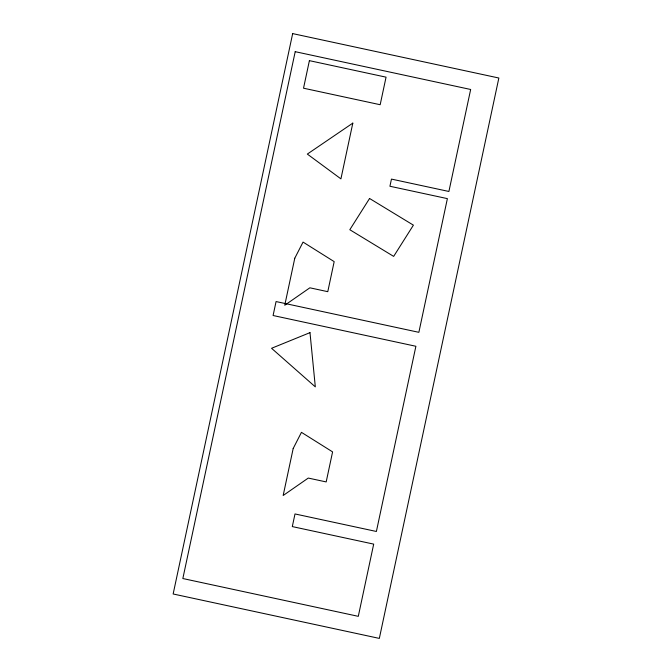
<?xml version="1.0" encoding="UTF-8"?>
<svg xmlns="http://www.w3.org/2000/svg" width="672" height="672" viewBox="0 0 672 672"><rect width="100%" height="100%" fill="white"/><g stroke="black" fill="none" stroke-linecap="round" stroke-linejoin="round"><path stroke-width="1.01" d="M292.664 33.6L173.149 593.981L379.336 638.4L498.851 78.019L292.664 33.6M295.21 51.677L182.843 578.533L358.294 616.333L373.691 544.118L292.303 526.588L295 513.946L376.387 531.476L415.892 346.273L273.092 315.512L276.066 301.56L418.866 332.321L447.384 198.626L389.928 186.253L391.457 179.096L448.904 191.47L470.66 89.477L295.21 51.677M309.397 60.648L303.526 88.2L380.176 104.723L386.056 77.162L309.397 60.648M294.781 258.224L284.752 305.248L309.859 287.809L327.776 291.673L334.177 261.626L303.047 242.088L294.781 258.224M352.817 123.119L340.922 178.87L307.331 154.081L352.817 123.119M293.194 448.484L283.164 495.499L308.272 478.069L326.18 481.925L332.59 451.886L301.451 432.34L293.194 448.484M369.566 198.484L349.818 229.723L393.658 256.393L413.406 225.154L369.566 198.484M309.985 332.64L271.555 348.289L315.319 386.87L309.985 332.64"/></g></svg>
